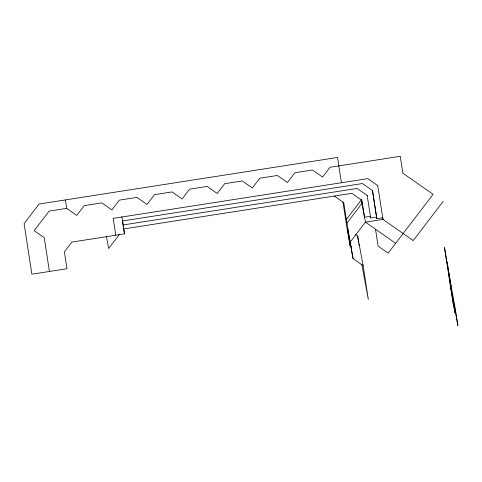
<?xml version="1.0" encoding="UTF-8"?>
<svg xmlns="http://www.w3.org/2000/svg" width="482" height="482" viewBox="0 0 482 482"><rect width="100%" height="100%" fill="white"/><g stroke="black" fill="none" stroke-linecap="round" stroke-linejoin="round"><path stroke-width="0.72" d="M119.554 234.288L108.667 248.543L106.365 236.132M361.813 264.341L368.308 299.388L363.133 265.666L353.059 258.611L346.347 219.509L361.313 199.91L365.44 222.154L395.656 243.332M346.992 222.979L361.958 203.38L361.398 199.717M350.468 241.753L365.44 222.154L382.991 219.412L413.213 240.59L443.145 201.398M375.508 229.215L378.099 246.073L388.173 253.128L433.077 194.336L402.856 173.159L400.271 156.301L330.043 167.26L322.56 177.057L312.487 169.995L294.93 172.737L287.447 182.533L277.373 175.478L259.816 178.213L252.333 188.016L242.259 180.955L224.702 183.696L217.219 193.493L207.146 186.432L189.595 189.173L182.106 198.97L172.038 191.914L154.481 194.65L146.998 204.452L136.924 197.391L119.367 200.132L111.884 209.929L101.81 202.868L84.254 205.609L76.771 215.406L66.697 208.351L49.14 211.086L34.174 230.685L44.248 237.747L49.423 271.462M122.512 220.973L362.452 183.534L372.526 190.595L376.84 218.695L382.69 217.78L382.991 219.412L377.737 185.528M121.868 216.761L124.543 233.848L71.872 242.066L64.389 251.863L66.98 268.721L31.866 274.198L24.1 223.624L39.066 204.031L337.527 157.457L341.413 182.744M124.543 233.848L123.633 228.944L351.866 193.33L361.94 200.392L364.531 217.249L370.381 216.34L370.682 217.972L376.538 217.057L376.84 218.695M377.816 185.697L367.748 178.635L113.174 218.358L115.764 235.216M367.23 195.493L357.162 188.432L123.073 224.955L122.428 220.744M334.279 196.005L343.756 202.651L346.347 219.509M355.264 234.354L357.632 236.011L363.133 265.666M342.949 201.982L347.402 230.986L350.149 245.814L351.336 246.645M451.032 288.628L457.9 325.699L455.309 308.842L448.441 271.77L453.616 305.486M353.059 258.611L347.564 228.956L350.149 245.814M451.188 286.597L444.476 247.501L452.243 298.075L454.99 312.902L452.405 296.044M447.23 262.329L449.814 279.186M372.447 190.438L376.538 217.057M367.151 195.306L370.682 217.972M357.632 236.011L358.644 242.609M358.873 244.079L359.096 245.543M123.205 226.136L123.525 228.239M65.401 199.922L66.697 208.351"/></g></svg>
